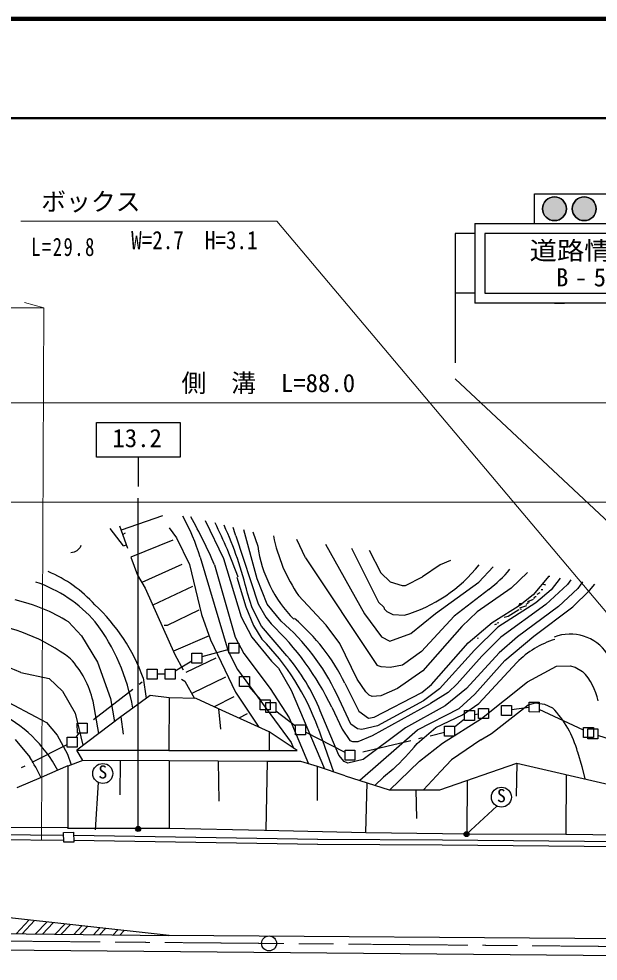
# Model space of a CAD drawing. Units: millimetres, scale not verified. Extents: x 40000 to 680000, y 20000 to 380000.
# Drawn here: x 442754 to 501079, y 285221 to 380000 of the extents above; entities that cross this region are included whole.
import ezdxf
from ezdxf.enums import TextEntityAlignment as Align

# ---------------------------------------------------------------- set-up
doc = ezdxf.new("R2010")
doc.units = ezdxf.units.MM
doc.header["$LTSCALE"] = 1000
doc.header["$PDMODE"] = 32
doc.header["$PDSIZE"] = 500
doc.linetypes.add('CHAIN', pattern=[18.5, 12, -1.5, 3.5, -1.5])
for name, color, linetype, lineweight in [('M-BGD', 7, 'Continuous', 25), ('M-BMK', 2, 'CHAIN', 13), ('M-BMK-ROW', 30, 'Continuous', 25), ('M-BMK-SRVR', 3, 'Continuous', 25), ('M-STR-HTXT', 7, 'Continuous', 13), ('M-STR-STRC', 7, 'Continuous', 25), ('M-STR-STRD', 7, 'Continuous', 25), ('M-TTL', 2, 'Continuous', 140), ('M-TTL-LINE', 7, 'Continuous', 50)]:
    doc.layers.add(name, color=color, linetype=linetype, lineweight=lineweight)
doc.styles.add('ＭＳ ゴシック', font='')
doc.styles.get('ＭＳ ゴシック').set_extended_font_data('MS Gothic')

msp = doc.modelspace()

# ---------------------------------------------------------------- hatches: boundary and pattern name
at = {"layer": 'M-STR-STRC'}
for points in [[(497877, 360901, 0.41421), (496677, 362101, 0.41421), (495477, 360901, 1)], [(500877, 360901, 0.41421), (499677, 362101, 0.41421), (498477, 360901, 1)]]:
    msp.add_hatch(color=256, dxfattribs=at).paths.add_polyline_path(points)

# ---------------------------------------------------------------- linework, layer by layer
at = {"layer": 'M-BGD'}
for p, q in [((457234, 330008), (453065, 328556)), ((452899, 329021), (453709, 326752)), ((461500, 329551), (463365, 325714)), ((453308, 326999), (451939, 328723)), ((453452, 328272), (453218, 328127)), ((457875, 328809), (458635, 327816)), ((464616, 327999), (466864, 321176)), ((466753, 323673), (465415, 328605)), ((466325, 328416), (466815, 326963)), ((449012, 327027), (448941, 326840)), ((453308, 326999), (453585, 327098)), ((458247, 327580), (454013, 325850)), ((458635, 327816), (459921, 325114)), ((471626, 325775), (470737, 327626)), ((473622, 327179), (477554, 320164)), ((448319, 326343), (447989, 326283)), ((448602, 326491), (448319, 326343)), ((448941, 326840), (448602, 326491)), ((476243, 326772), (478971, 321342)), ((478032, 326545), (479197, 324286)), ((454013, 325850), (454715, 324028)), ((459176, 325110), (455141, 323301)), ((459921, 325114), (461159, 320077)), ((461007, 325860), (463826, 316407)), ((463365, 325714), (465136, 319840)), ((471626, 325775), (478844, 314948)), ((485181, 325096), (483393, 323879)), ((486224, 325505), (485181, 325096)), ((462458, 325087), (464526, 317806)), ((479197, 324286), (480140, 323372)), ((489049, 323329), (490510, 324883)), ((493966, 324325), (492311, 322753)), ((454715, 324028), (455485, 322724)), ((464698, 323829), (465608, 320870)), ((467756, 321141), (466753, 323673)), ((480140, 323372), (481338, 323015)), ((481666, 322999), (483393, 323879)), ((484701, 320190), (489049, 323329)), ((496127, 323949), (494529, 322050)), ((496114, 323934), (496206, 323935)), ((497251, 323754), (496350, 322565)), ((498340, 323565), (497987, 323100)), ((499503, 323362), (499024, 322687)), ((455485, 322724), (458475, 316075)), ((460228, 322895), (456244, 321027)), ((481338, 323015), (481666, 322999)), ((490055, 322598), (486588, 319923)), ((492311, 322753), (488882, 320364)), ((496350, 322565), (494812, 321275)), ((495210, 322277), (494916, 322103)), ((495332, 322597), (495501, 322599)), ((495465, 323162), (495790, 323059)), ((497987, 323100), (495810, 321085)), ((499024, 322687), (497073, 320896)), ((498536, 320867), (500215, 322497)), ((500215, 322497), (500739, 323145)), ((466259, 320756), (465771, 322243)), ((473680, 319009), (470918, 321990)), ((478971, 321342), (479505, 320826)), ((494529, 322050), (493385, 321162)), ((494544, 321596), (493971, 321347)), ((493971, 321347), (494166, 321350)), ((494667, 321824), (494584, 321696)), ((494710, 321782), (494667, 321824)), ((494708, 321909), (494835, 321911)), ((460859, 320531), (457675, 318983)), ((465608, 320870), (466385, 318979)), ((467196, 318926), (466259, 320756)), ((466864, 321176), (467614, 319835)), ((469148, 319417), (467756, 321141)), ((479505, 320826), (479548, 320662)), ((479548, 320662), (479799, 320385)), ((479799, 320385), (480421, 320086)), ((488882, 320364), (487344, 318870)), ((490399, 319281), (493385, 321162)), ((494812, 321275), (490979, 318822)), ((495810, 321085), (491291, 317807)), ((493079, 320550), (492031, 319877)), ((497073, 320896), (492953, 317841)), ((493153, 321164), (493079, 320969)), ((493385, 321162), (493153, 321164)), ((493876, 320959), (493160, 320736)), ((493204, 320668), (493374, 320628)), ((494042, 321221), (493790, 321090)), ((494603, 317899), (498536, 320867)), ((461159, 320077), (462066, 317527)), ((465136, 319840), (466196, 317803)), ((467614, 319835), (468141, 319134)), ((477554, 320164), (479266, 317837)), ((480421, 320086), (481567, 320014)), ((482234, 318163), (484701, 320190)), ((486588, 319923), (483291, 316378)), ((492031, 319877), (491618, 319801)), ((447761, 319342), (449054, 317927)), ((457675, 318983), (457370, 318978)), ((466385, 318979), (467205, 317618)), ((469745, 315941), (467196, 318926)), ((475057, 317171), (473680, 319009)), ((487344, 318870), (483417, 314435)), ((487995, 317250), (490399, 319281)), ((490979, 318822), (488639, 316486)), ((490858, 319106), (490647, 319060)), ((490898, 319265), (491067, 319268)), ((449054, 317927), (450684, 315304)), ((461914, 317954), (458322, 316414)), ((462066, 317527), (464573, 312287)), ((464526, 317806), (465412, 316179)), ((466196, 317803), (468181, 315384)), ((479266, 317837), (480105, 317407)), ((480105, 317407), (482234, 318163)), ((488975, 317752), (488934, 317624)), ((491291, 317807), (489378, 315902)), ((492953, 317841), (491119, 316243)), ((491681, 315478), (494603, 317899)), ((476815, 313596), (475057, 317171)), ((484295, 313050), (487995, 317250)), ((458475, 316075), (459300, 314521)), ((462588, 315712), (459563, 314271)), ((463826, 316407), (464784, 314566)), ((465412, 316179), (468070, 312631)), ((483291, 316378), (481381, 315008)), ((488639, 316486), (485112, 312617)), ((489378, 315902), (486880, 313100)), ((491119, 316243), (487812, 312649)), ((450684, 315304), (451987, 311629)), ((468181, 315384), (468888, 314706)), ((468888, 314706), (470187, 312469)), ((479227, 314827), (478844, 314948)), ((480145, 314759), (479227, 314827)), ((481381, 315008), (480145, 314759)), ((488674, 312079), (491681, 315478)), ((489051, 311131), (492902, 315254)), ((493979, 313306), (496877, 314902)), ((496877, 314902), (498256, 314925)), ((498256, 314925), (498746, 314799)), ((498746, 314799), (499513, 314356)), ((442960, 314247), (445802, 313657)), ((463550, 313794), (460161, 312151)), ((464784, 314566), (470171, 307200)), ((483417, 314435), (480869, 312644)), ((445802, 313657), (447163, 312386)), ((455260, 313712), (455577, 311651)), ((459140, 313587), (459474, 313381)), ((459474, 313381), (460450, 311633)), ((475582, 313169), (476969, 310355)), ((477695, 312298), (476815, 313596)), ((483326, 312249), (484295, 313050)), ((486880, 313100), (485961, 312241)), ((489346, 309614), (493979, 313306)), ((439801, 312254), (445537, 309221)), ((447163, 312386), (448426, 310160)), ((455979, 311944), (454228, 310669)), ((457876, 311696), (455979, 311944)), ((464573, 312287), (466911, 308768)), ((468070, 312631), (469977, 309685)), ((470187, 312469), (473511, 304578)), ((476180, 309059), (474764, 312064)), ((478036, 311968), (477695, 312298)), ((478335, 311854), (478036, 311968)), ((479190, 311909), (478335, 311854)), ((478532, 309772), (483326, 312249)), ((480869, 312644), (479190, 311909)), ((485112, 312617), (483489, 311396)), ((485961, 312241), (484212, 311145)), ((487812, 312649), (485665, 310903)), ((487101, 310649), (488674, 312079)), ((450811, 308106), (450225, 311366)), ((451987, 311629), (452377, 309300)), ((457876, 311696), (457850, 306410)), ((460605, 311629), (457876, 311696)), ((462848, 310608), (460605, 311629)), ((464387, 311797), (462416, 310804)), ((478345, 307903), (484212, 311145)), ((483489, 311396), (478856, 308891)), ((485665, 310903), (481688, 308673)), ((487416, 309987), (489051, 311131)), ((490328, 308116), (494023, 310996)), ((494023, 310996), (494782, 311220)), ((494782, 311220), (495682, 311079)), ((495682, 311079), (496485, 310694)), ((448426, 310160), (449203, 306930)), ((454228, 310669), (453009, 309781)), ((467950, 308297), (462848, 310608)), ((462848, 310608), (463048, 308552)), ((465727, 310102), (464917, 309671)), ((474955, 305947), (473104, 310400)), ((474253, 310756), (475297, 308555)), ((476969, 310355), (477959, 309672)), ((482888, 308474), (487101, 310649)), ((484735, 308716), (487416, 309987)), ((445537, 309221), (446622, 307959)), ((453009, 309781), (450811, 308106)), ((453009, 309781), (453259, 308060)), ((469977, 309685), (471908, 305072)), ((476855, 308580), (476180, 309059)), ((477959, 309672), (478532, 309772)), ((485409, 307143), (489346, 309614)), ((450811, 308133), (448610, 306454)), ((467950, 308297), (467949, 306402)), ((470764, 306395), (467950, 308297)), ((472883, 308654), (474440, 304261)), ((475297, 308555), (476082, 307398)), ((477288, 308525), (476855, 308580)), ((477096, 303440), (482888, 308474)), ((478856, 308891), (477288, 308525)), ((481688, 308673), (477433, 305512)), ((482844, 307098), (484735, 308716)), ((489258, 307488), (490328, 308116)), ((442370, 307501), (443864, 305736)), ((446622, 307959), (447656, 306027)), ((470171, 307200), (470404, 306639)), ((476082, 307398), (476332, 307302)), ((476332, 307302), (476926, 307312)), ((476926, 307312), (478345, 307903)), ((483087, 305334), (485409, 307143)), ((489258, 307488), (486314, 305466)), ((449188, 305410), (448609, 306427)), ((448610, 306454), (457850, 306436)), ((457850, 306410), (467758, 306403)), ((467758, 306403), (470764, 306395)), ((499012, 306278), (499423, 304815)), ((447656, 306027), (448039, 304980)), ((449188, 305410), (447673, 304828)), ((457889, 305381), (449189, 305408)), ((452968, 301935), (452979, 305369)), ((457889, 305354), (457887, 298567)), ((467742, 305291), (457889, 305354)), ((462815, 305322), (462886, 301316)), ((467742, 305291), (467614, 298386)), ((471138, 305290), (467742, 305291)), ((472815, 304816), (471138, 305290)), ((475493, 305311), (474955, 305947)), ((475874, 305128), (475493, 305311)), ((477433, 305512), (475874, 305128)), ((480084, 302414), (483087, 305334)), ((486314, 305466), (485241, 304337)), ((446678, 304434), (444990, 303702)), ((447679, 304868), (446678, 304434)), ((447679, 304841), (447702, 298612)), ((472807, 301365), (472815, 304816)), ((475614, 303860), (472815, 304816)), ((480427, 304547), (479459, 303730)), ((485241, 304337), (483481, 302440)), ((485133, 302446), (492877, 305140)), ((492877, 305140), (492839, 301800)), ((492877, 305140), (502636, 302891)), ((499423, 304815), (499735, 303547)), ((444990, 303702), (442556, 302647)), ((475614, 303860), (480053, 302446)), ((479459, 303730), (478589, 302905)), ((487885, 303403), (487856, 298192)), ((497853, 303993), (497820, 297986)), ((477688, 298163), (477812, 303160)), ((480053, 302446), (485133, 302446)), ((482835, 299575), (482744, 302446)), ((434317, 298644), (447676, 298693)), ((447667, 298603), (457853, 298600)), ((457866, 298600), (467498, 298388)), ((435354, 298035), (447265, 297893)), ((448293, 297879), (472847, 297481)), ((467498, 298388), (477688, 298163)), ((477688, 298163), (485404, 298069)), ((485404, 298069), (487562, 298043)), ((487565, 298043), (497808, 297986)), ((497809, 297984), (507329, 297860)), ((435362, 297535), (447273, 297393)), ((448300, 297378), (472841, 296981)), ((472828, 296999), (485387, 296918)), ((472833, 297499), (485391, 297418)), ((485387, 296918), (507924, 296715)), ((485391, 297418), (507927, 297215))]:
    msp.add_line(p, q, dxfattribs=at)
msp.add_lwpolyline([(447260, 298173), (448260, 298190), (448276, 297190), (447277, 297174)], close=True, dxfattribs=at)
for centre, radius, start, end in [((440745, 319704), 21177, 16.8991, 29.0116), ((407644, 301089), 59837, 23.64373, 28.78912), ((420468, 308121), 47069, 19.53213, 26.73146), ((428819, 313325), 38013, 13.56844, 24.45006), ((441862, 320356), 24003, 18.56561, 20.67925), ((484294, 331167), 16221, 191.29359, 214.4534), ((479566, 328685), 12867, 187.68888, 224.82692), ((440410, 311998), 13494, 42.21032, 66.86097), ((477458, 334208), 14777, 286.1444, 321.89514), ((480936, 334359), 14883, 307.78966, 319.18625), ((440199, 310491), 13544, 40.80319, 71.60758), ((438206, 303800), 18244, 58.41797, 76.74489), ((437967, 307569), 18352, 19.55591, 47.33216), ((454872, 302691), 21990, 25.22836, 49.51868), ((457362, 304195), 20310, 26.22302, 49.66748), ((437195, 301706), 17601, 52.35992, 84.69365), ((434465, 307219), 20062, 9.90094, 37.1739), ((449039, 298779), 27915, 25.4077, 46.81781), ((450172, 300548), 24114, 19.64369, 45.06107), ((499264, 309111), 8843, 106.71161, 135.99732), ((498275, 313630), 4490, 34.0365, 111.21873), ((431764, 289432), 27224, 65.71494, 89.44398), ((441041, 309214), 9433, 13.18605, 42.9696), ((453919, 302559), 20725, 22.22864, 40.21642), ((495212, 310181), 5994, 11.83009, 44.14686), ((434597, 297981), 13683, 28.01202, 64.1699), ((488956, 303453), 10446, 15.69343, 43.88353), ((464891, 321691), 23136, 312.18327, 320.8955), ((421299, 292075), 26378, 26.08929, 31.19119)]:
    msp.add_arc(centre, radius, start, end, dxfattribs=at)
at = {"layer": 'M-BMK'}
msp.add_open_spline([(327954, 288243), (337704, 288156), (340142, 288134), (347953, 288065), (355765, 287996), (360141, 287958), (367952, 287889), (375764, 287820), (380140, 287780), (387951, 287711), (395763, 287642), (400139, 287604), (407951, 287535), (415763, 287466), (420139, 287427), (427950, 287358), (435762, 287289), (440138, 287250), (447949, 287181), (455761, 287112), (460137, 287073), (467948, 287004), (475760, 286935), (480136, 286897), (487948, 286828), (495760, 286759), (500136, 286720), (507947, 286651), (515759, 286581), (520135, 286543), (527946, 286474), (535758, 286405), (540134, 286366), (547945, 286297), (555757, 286228), (558195, 286206), (567945, 286121)], degree=3, knots=[0, 0, 0, 0, 1, 1, 1, 2, 2, 2, 3, 3, 3, 4, 4, 4, 5, 5, 5, 6, 6, 6, 7, 7, 7, 8, 8, 8, 9, 9, 9, 10, 10, 10, 11, 11, 11, 12, 12, 12, 12], dxfattribs=at)
at = {"layer": 'M-BMK-ROW'}
for p, q in [((463907, 316575), (461182, 315832)), ((460180, 315396), (458478, 314379)), ((457475, 314083), (456692, 314090)), ((454869, 313073), (455186, 313318)), ((467110, 311508), (465929, 312845)), ((450279, 309528), (454236, 312584)), ((468055, 311225), (468055, 310505)), ((468055, 310505), (467637, 310506)), ((470616, 308872), (468639, 310349)), ((489025, 310057), (488629, 310006)), ((494140, 310718), (492356, 310488)), ((499613, 308466), (495142, 310549)), ((487626, 309547), (486619, 308755)), ((448792, 308167), (448487, 307746)), ((475593, 306209), (471618, 308242)), ((484180, 307895), (485617, 308240)), ((500615, 308596), (500615, 307731)), ((477373, 306260), (482235, 307428)), ((483013, 307614), (483402, 307708)), ((500615, 307731), (500038, 307731)), ((507453, 305865), (501040, 307934)), ((444096, 305235), (447634, 307009)), ((443023, 304697), (443381, 304877))]:
    msp.add_line(p, q, dxfattribs=at)
for points in [[(464910, 316211), (463908, 316211), (463907, 317213), (464909, 317213)], [(461183, 315195), (460180, 315194), (460180, 316196), (461182, 316197)], [(456692, 313592), (455690, 313592), (455689, 314594), (456692, 314595)], [(458478, 313578), (457476, 313578), (457475, 314580), (458477, 314581)], [(465986, 312845), (464984, 312845), (464984, 313848), (465987, 313847)], [(492356, 309922), (491353, 309922), (491354, 310925), (492356, 310924)], [(495142, 310281), (494140, 310282), (494140, 311284), (495143, 311283)], [(488628, 309440), (487626, 309440), (487627, 310443), (488629, 310442)], [(490027, 309619), (489024, 309620), (489025, 310622), (490027, 310622)], [(449646, 308151), (448644, 308151), (448643, 309153), (449646, 309154)], [(471617, 307996), (470615, 307997), (470616, 308999), (471618, 308999)], [(486619, 307859), (485617, 307859), (485617, 308862), (486619, 308861)], [(448636, 306760), (447634, 306759), (447634, 307761), (448636, 307762)], [(476595, 305451), (475593, 305452), (475593, 306454), (476596, 306453)]]:
    msp.add_lwpolyline(points, close=True, dxfattribs=at)
for points in [[(467637, 310506), (467052, 310506), (467053, 311508), (468055, 311508), (468055, 311225)], [(467637, 310506), (467637, 311225), (468055, 311225)], [(468055, 311225), (468639, 311224), (468639, 310222)], [(468639, 310222), (467636, 310222), (467637, 310506)], [(500038, 307731), (499613, 307732), (499613, 308734), (500615, 308733), (500615, 308596)], [(500038, 307731), (500038, 308597), (500615, 308596)], [(500615, 308596), (501040, 308596), (501040, 307594)], [(501040, 307594), (500037, 307595), (500038, 307731)]]:
    msp.add_lwpolyline(points, dxfattribs=at)
at = {"layer": 'M-BMK-SRVR'}
msp.add_circle((467948, 287004), 752, dxfattribs=at)
at = {"layer": 'M-STR-HTXT'}
for p, q in [((442951, 359662), (468739, 359663)), ((530405, 286437), (468739, 359663)), ((406256, 350939), (445256, 350939)), ((445256, 350939), (443325, 351457)), ((445026, 297433), (445256, 350939)), ((435354, 341383), (447252, 341384)), ((447252, 341384), (448252, 341384)), ((448252, 341384), (523418, 341384)), ((568276, 331384), (66198, 331382))]:
    msp.add_line(p, q, dxfattribs=at)
at = {"layer": 'M-STR-STRC'}
for p, q in [((488677, 359401), (510677, 359401)), ((488677, 359401), (488677, 351401)), ((488677, 358401), (486677, 358401)), ((486677, 358401), (486677, 345401)), ((488677, 352401), (486677, 352401)), ((510677, 351401), (488677, 351401)), ((496677, 351401), (497677, 351401)), ((535923, 297749), (486676, 343786)), ((450584, 339405), (458984, 339405)), ((450584, 335905), (450584, 339405)), ((458984, 339405), (458984, 335905)), ((458984, 335905), (450584, 335905)), ((454784, 335905), (454784, 332973)), ((454761, 298508), (454761, 331778)), ((450756, 303195), (450428, 298424)), ((490883, 300812), (487835, 297994))]:
    msp.add_line(p, q, dxfattribs=at)
msp.add_lwpolyline([(494677, 359401), (494677, 362401), (504677, 362401), (504677, 359401)], dxfattribs=at)
for points in [[(497877, 360901, 0.41421), (496677, 362101, 0.41421), (495477, 360901, 1)], [(500877, 360901, 0.41421), (499677, 362101, 0.41421), (498477, 360901, 1)]]:
    msp.add_lwpolyline(points, format="xyb", close=True, dxfattribs=at)
msp.add_lwpolyline([(509677, 358401), (489677, 358401), (489677, 352401), (509677, 352401)], close=True, dxfattribs=at)
for centre, radius in [((496677, 360901), 1200), ((499677, 360901), 1200), ((451206, 304095), 1006), ((491333, 301712), 1006), ((454761, 298520), 150), ((454761, 298520), 120), ((454761, 298520), 90), ((454761, 298520), 60), ((454761, 298520), 30), ((487835, 297994), 150), ((487835, 297994), 120), ((487835, 297994), 90), ((487835, 297994), 60), ((487835, 297994), 30)]:
    msp.add_circle(centre, radius, dxfattribs=at)
for p in [(454761, 298520), (487835, 297994)]:
    msp.add_point(p, dxfattribs=at)
at = {"layer": 'M-STR-STRD'}
for p, q in [((457880, 287786), (417949, 292247)), ((442469, 287979), (443779, 289361)), ((443082, 287971), (444339, 289299)), ((444443, 287954), (445585, 289159)), ((445134, 287945), (446217, 289089)), ((400025, 288510), (457862, 287786)), ((446417, 287929), (447392, 288958)), ((447030, 287922), (447952, 288895)), ((448294, 287906), (449109, 288766)), ((448907, 287898), (449670, 288703)), ((450269, 287881), (450916, 288564)), ((450881, 287873), (451476, 288501)), ((452243, 287856), (452722, 288362)), ((452933, 287848), (453354, 288291)), ((567947, 287036), (457862, 287786)), ((400007, 286711), (567937, 285221))]:
    msp.add_line(p, q, dxfattribs=at)
at = {"layer": 'M-TTL'}
msp.add_line((680000, 380000), (40000, 380000), dxfattribs=at)
at = {"layer": 'M-TTL-LINE'}
msp.add_line((40000, 370000), (680000, 370000), dxfattribs=at)

# ---------------------------------------------------------------- texts
at = {"layer": 'M-STR-HTXT', "style": 'ＭＳ ゴシック'}
for s, p in [('ボックス', (445008, 360152)), ('側\u3000溝\u3000L=88.0', (459130, 341907))]:
    msp.add_text(s, height=1833, dxfattribs=at).set_placement(p, align=Align.BOTTOM_LEFT)
at = {"layer": 'M-STR-HTXT', "style": 'ＭＳ ゴシック', "width": 0.85}
msp.add_text('W=2.7\u3000H=3.1', height=1833, dxfattribs=at).set_placement((454063, 356282), align=Align.BOTTOM_LEFT)
at = {"layer": 'M-STR-HTXT', "insert": (443997, 356118), "char_height": 1833, "attachment_point": 7, "style": 'ＭＳ ゴシック'}
msp.add_mtext('\\T1.16;\\W0.75;L=29.8', dxfattribs=at)
at = {"layer": 'M-STR-STRC', "style": 'ＭＳ ゴシック', "width": 1.1}
msp.add_text('道路情報', height=1833, dxfattribs=at).set_placement((499677, 356689), align=Align.MIDDLE_CENTER)
at = {"layer": 'M-STR-STRC', "style": 'ＭＳ ゴシック'}
msp.add_text('13.2', height=1833, dxfattribs=at).set_placement((452171, 336368), align=Align.BOTTOM_LEFT)
for p in [(451206, 303195), (491333, 300812)]:
    msp.add_text('S', height=1320, dxfattribs=at).set_placement(p, align=Align.BOTTOM_CENTER)
at = {"layer": 'M-STR-STRC', "insert": (499677, 353989), "char_height": 1833, "attachment_point": 5, "style": 'ＭＳ ゴシック'}
msp.add_mtext('\\T1.52;B-5', dxfattribs=at)

doc.saveas('drawing.dxf')
